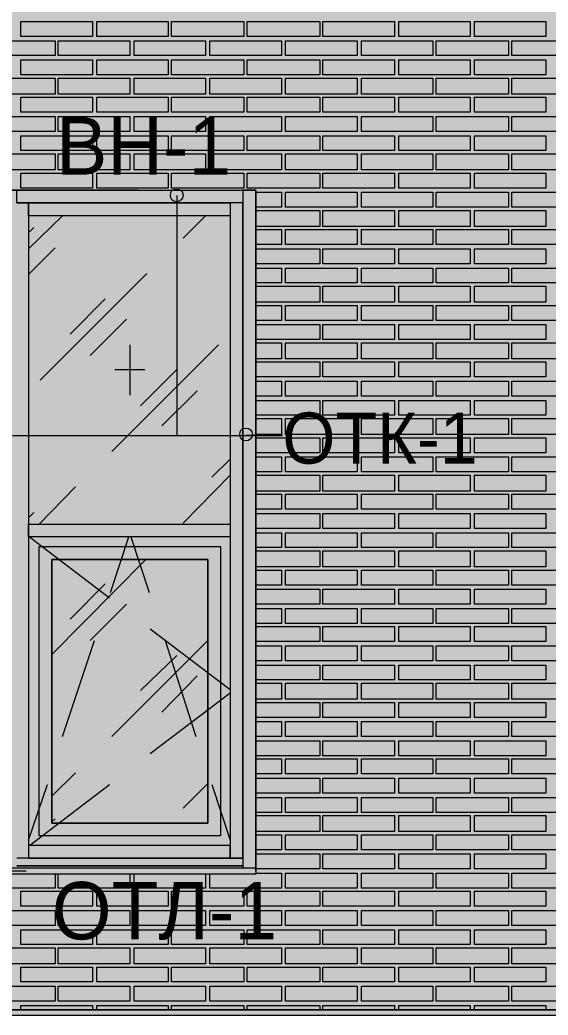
# Model space of a CAD drawing. Header units: millimetres. Extents: x -28928 to 100580, y -22867 to 36490.
# Drawn here: x -12715 to -10621, y 16322 to 20267 of the extents above; entities that cross this region are included whole.
import ezdxf

# ---------------------------------------------------------------- set-up
doc = ezdxf.new("R2010")
doc.units = ezdxf.units.MM
doc.layers.add('PDF _Геометрия', color=7, linetype='Continuous', true_color=0x8f8e8d)
doc.layers.add('PDF _Сплошная заливка', color=7, linetype='Continuous', true_color=0xffffff)
doc.layers.add('PDF _Текст', color=7, linetype='Continuous')

msp = doc.modelspace()

# ---------------------------------------------------------------- hatches: boundary and pattern name
at = {"layer": 'PDF _Сплошная заливка', "true_color": 0xdcd6cf, "transparency": 33554559}
msp.add_hatch(color=254, dxfattribs=at).paths.add_polyline_path([(-18676.6, 16343.4), (-18676.6, 19592.6), (-17276.3, 19592.6), (-17276.3, 16343.4), (19112.6, 16343.4), (19112.6, 30089.1), (-21853.9, 30089.1), (-21853.9, 16343.4), (-21375.9, 16343.4), (-21375.9, 19592.6), (-19277.4, 19592.6), (-19277.4, 16343.4)])

# ---------------------------------------------------------------- linework, layer by layer
at = {"layer": 'PDF _Геометрия', "color": 7, "lineweight": 9}
for points in [[(-21375.9, 16343.4), (-21853.9, 16343.4), (-21375.9, 16343.4), (-21853.9, 16343.4), (-21375.9, 16343.4), (-21375.9, 19592.6), (-19277.4, 19592.6), (-19277.4, 16343.4), (-18676.6, 16343.4), (-18676.6, 19592.6), (-17276.3, 19592.6), (-17276.3, 16343.4), (19112.6, 16343.4), (19112.6, 30089.1), (19112.6, 16343.4), (19133.7, 16343.4), (19133.7, 30089.1), (19133.7, 16343.4), (52641.4, 16343.4)], [(-12245.9, 19592.6), (-12965.1, 19592.6)], [(-12778.9, 19592.6), (-11780.5, 19592.6), (-11780.5, 16893.4), (-11780.5, 16969.5), (-11780.5, 18243), (-11780.5, 19516.4), (-11780.5, 19592.6), (-11831.3, 19592.6), (-11831.3, 19516.4), (-11831.3, 18243), (-11831.3, 19541.8), (-11882, 19541.8), (-11882, 18243), (-11882, 16944.1), (-11882, 16994.9), (-12681.6, 16994.9), (-12681.6, 16944.1), (-11882, 16944.1), (-11831.3, 16944.1), (-11831.3, 18243), (-11831.3, 16969.5), (-11831.3, 16906)], [(-12093.6, 19571.4), (-12093.6, 18619.5), (-11674.7, 18619.5), (-11818.6, 18619.5)], [(-12728.2, 19541.8), (-12681.6, 19541.8), (-12681.6, 18243), (-12681.6, 16944.1), (-12728.2, 16944.1)], [(-12681.6, 19359.9), (-12546.3, 19491)], [(-12068.2, 19402.2), (-11979.3, 19491)], [(-12677.4, 19427.6), (-12660.5, 19444.5)], [(-12681.6, 19258.4), (-12575.9, 19364.1)], [(-12635.1, 18839.5), (-12212, 19262.6)], [(-12516.6, 19021.4), (-12377, 19161)], [(-12436.3, 18936.8), (-12292.4, 19080.7)], [(-12351.6, 18556), (-11928.6, 18979.1)], [(-12279.7, 18979.1), (-12279.7, 18780.3)], [(-12338.9, 18881.8), (-12220.5, 18881.8)], [(-12237.4, 18738), (-12093.6, 18881.8)], [(-12152.8, 18657.6), (-12013.2, 18797.2)], [(-12745.1, 18619.5), (-11674.7, 18619.5)], [(-11953.9, 18454.5), (-11882, 18526.4)], [(-12068.2, 18272.6), (-11882, 18463)], [(-12639.3, 18268.4), (-12495.5, 18416.4)], [(-12681.6, 18293.7), (-12660.5, 18314.9)], [(-12677.4, 18217.6), (-12360.1, 17976.4)], [(-12355.9, 17997.6), (-12283.9, 18217.6)], [(-12275.5, 18217.6), (-12203.6, 17997.6)], [(-12588.6, 17752.2), (-12216.3, 18128.7)], [(-12516.6, 17891.8), (-12377, 18031.4)], [(-12436.3, 17807.2), (-12292.4, 17951)], [(-12199.3, 17853.7), (-11882, 17612.6)], [(-12546.3, 17426.4), (-12419.3, 17807.2)], [(-12351.6, 17426.4), (-11970.9, 17807.2)], [(-12140.1, 17807.2), (-12017.4, 17426.4)], [(-12237.4, 17608.4), (-12093.6, 17748)], [(-12152.8, 17523.7), (-12013.2, 17667.6)], [(-12199.3, 17358.7), (-11882, 17599.9)], [(-12588.6, 17189.5), (-12495.5, 17282.6)], [(-12681.6, 17016), (-12605.5, 17236)], [(-12677.4, 16994.9), (-12360.1, 17236)], [(-12068.2, 17143), (-11970.9, 17240.3)], [(-11953.9, 17236), (-11882, 17016)], [(-12690.1, 16893.4), (-12952.4, 16893.4), (-13096.3, 16893.4), (-13096.3, 17193.7), (-13895.9, 17193.7)], [(-12588.6, 17088), (-12575.9, 17100.7)], [(-11831.3, 16944.1), (-12728.2, 16944.1)], [(-11831.3, 16914.5), (-12728.2, 16914.5), (-11831.3, 16914.5)], [(-11831.3, 16914.5), (-12728.2, 16914.5)], [(-11780.5, 16906), (-11780.5, 16906)], [(-11780.5, 16884.9), (-11780.5, 16880.7)]]:
    msp.add_lwpolyline(points, dxfattribs=at)
at = {"layer": 'PDF _Геометрия', "lineweight": 9}
for points in [[(-12427.8, 20201.8), (-12571.6, 20201.8), (-12711.3, 20201.8), (-12711.3, 20261), (-12571.6, 20261), (-12427.8, 20261)], [(-12127.4, 20201.8), (-12271.3, 20201.8), (-12410.9, 20201.8), (-12410.9, 20261), (-12271.3, 20261), (-12127.4, 20261)], [(-11827, 20201.8), (-11970.9, 20201.8), (-12114.7, 20201.8), (-12114.7, 20261), (-11970.9, 20261), (-11827, 20261)], [(-11526.6, 20201.8), (-11670.5, 20201.8), (-11814.3, 20201.8), (-11814.3, 20261), (-11670.5, 20261), (-11526.6, 20261)], [(-11230.5, 20201.8), (-11370.1, 20201.8), (-11513.9, 20201.8), (-11513.9, 20261), (-11370.1, 20261), (-11230.5, 20261)], [(-10930.1, 20201.8), (-11069.7, 20201.8), (-11213.6, 20201.8), (-11213.6, 20261), (-11069.7, 20261), (-10930.1, 20261)], [(-10629.7, 20201.8), (-10769.3, 20201.8), (-10913.2, 20201.8), (-10913.2, 20261), (-10769.3, 20261), (-10629.7, 20261)], [(-12575.9, 20184.9), (-12575.9, 20125.7), (-12863.6, 20125.7), (-12863.6, 20184.9)], [(-12279.7, 20184.9), (-12279.7, 20125.7), (-12563.2, 20125.7), (-12563.2, 20184.9)], [(-11979.3, 20184.9), (-11979.3, 20125.7), (-12262.8, 20125.7), (-12262.8, 20184.9)], [(-11678.9, 20184.9), (-11678.9, 20125.7), (-11962.4, 20125.7), (-11962.4, 20184.9)], [(-11378.6, 20184.9), (-11378.6, 20125.7), (-11662, 20125.7), (-11662, 20184.9)], [(-11078.2, 20184.9), (-11078.2, 20125.7), (-11361.6, 20125.7), (-11361.6, 20184.9)], [(-10777.8, 20184.9), (-10777.8, 20125.7), (-11065.5, 20125.7), (-11065.5, 20184.9)], [(-10477.4, 20184.9), (-10477.4, 20125.7), (-10765.1, 20125.7), (-10765.1, 20184.9)], [(-12427.8, 20049.5), (-12571.6, 20049.5), (-12711.3, 20049.5), (-12711.3, 20108.7), (-12571.6, 20108.7), (-12427.8, 20108.7)], [(-12127.4, 20049.5), (-12271.3, 20049.5), (-12410.9, 20049.5), (-12410.9, 20108.7), (-12271.3, 20108.7), (-12127.4, 20108.7)], [(-11827, 20049.5), (-11970.9, 20049.5), (-12114.7, 20049.5), (-12114.7, 20108.7), (-11970.9, 20108.7), (-11827, 20108.7)], [(-11526.6, 20049.5), (-11670.5, 20049.5), (-11814.3, 20049.5), (-11814.3, 20108.7), (-11670.5, 20108.7), (-11526.6, 20108.7)], [(-11230.5, 20049.5), (-11370.1, 20049.5), (-11513.9, 20049.5), (-11513.9, 20108.7), (-11370.1, 20108.7), (-11230.5, 20108.7)], [(-10930.1, 20049.5), (-11069.7, 20049.5), (-11213.6, 20049.5), (-11213.6, 20108.7), (-11069.7, 20108.7), (-10930.1, 20108.7)], [(-10629.7, 20049.5), (-10769.3, 20049.5), (-10913.2, 20049.5), (-10913.2, 20108.7), (-10769.3, 20108.7), (-10629.7, 20108.7)], [(-12575.9, 20036.8), (-12575.9, 19973.4), (-12863.6, 19973.4), (-12863.6, 20036.8)], [(-12279.7, 20036.8), (-12279.7, 19973.4), (-12563.2, 19973.4), (-12563.2, 20036.8)], [(-11979.3, 20036.8), (-11979.3, 19973.4), (-12262.8, 19973.4), (-12262.8, 20036.8)], [(-11678.9, 20036.8), (-11678.9, 19973.4), (-11962.4, 19973.4), (-11962.4, 20036.8)], [(-11378.6, 20036.8), (-11378.6, 19973.4), (-11662, 19973.4), (-11662, 20036.8)], [(-11078.2, 20036.8), (-11078.2, 19973.4), (-11361.6, 19973.4), (-11361.6, 20036.8)], [(-10777.8, 20036.8), (-10777.8, 19973.4), (-11065.5, 19973.4), (-11065.5, 20036.8)], [(-10477.4, 20036.8), (-10477.4, 19973.4), (-10765.1, 19973.4), (-10765.1, 20036.8)], [(-12427.8, 19901.4), (-12571.6, 19901.4), (-12711.3, 19901.4), (-12711.3, 19960.7), (-12571.6, 19960.7), (-12427.8, 19960.7)], [(-12127.4, 19901.4), (-12271.3, 19901.4), (-12410.9, 19901.4), (-12410.9, 19960.7), (-12271.3, 19960.7), (-12127.4, 19960.7)], [(-11827, 19901.4), (-11970.9, 19901.4), (-12114.7, 19901.4), (-12114.7, 19960.7), (-11970.9, 19960.7), (-11827, 19960.7)], [(-11526.6, 19901.4), (-11670.5, 19901.4), (-11814.3, 19901.4), (-11814.3, 19960.7), (-11670.5, 19960.7), (-11526.6, 19960.7)], [(-11230.5, 19901.4), (-11370.1, 19901.4), (-11513.9, 19901.4), (-11513.9, 19960.7), (-11370.1, 19960.7), (-11230.5, 19960.7)], [(-10930.1, 19901.4), (-11069.7, 19901.4), (-11213.6, 19901.4), (-11213.6, 19960.7), (-11069.7, 19960.7), (-10930.1, 19960.7)], [(-10629.7, 19901.4), (-10769.3, 19901.4), (-10913.2, 19901.4), (-10913.2, 19960.7), (-10769.3, 19960.7), (-10629.7, 19960.7)], [(-12575.9, 19884.5), (-12575.9, 19825.3), (-12863.6, 19825.3), (-12863.6, 19884.5)], [(-12279.7, 19884.5), (-12279.7, 19825.3), (-12563.2, 19825.3), (-12563.2, 19884.5)], [(-11979.3, 19884.5), (-11979.3, 19825.3), (-12262.8, 19825.3), (-12262.8, 19884.5)], [(-11678.9, 19884.5), (-11678.9, 19825.3), (-11962.4, 19825.3), (-11962.4, 19884.5)], [(-11378.6, 19884.5), (-11378.6, 19825.3), (-11662, 19825.3), (-11662, 19884.5)], [(-11078.2, 19884.5), (-11078.2, 19825.3), (-11361.6, 19825.3), (-11361.6, 19884.5)], [(-10777.8, 19884.5), (-10777.8, 19825.3), (-11065.5, 19825.3), (-11065.5, 19884.5)], [(-10477.4, 19884.5), (-10477.4, 19825.3), (-10765.1, 19825.3), (-10765.1, 19884.5)], [(-12427.8, 19749.1), (-12571.6, 19749.1), (-12711.3, 19749.1), (-12711.3, 19808.4), (-12571.6, 19808.4), (-12427.8, 19808.4)], [(-12127.4, 19749.1), (-12271.3, 19749.1), (-12410.9, 19749.1), (-12410.9, 19808.4), (-12271.3, 19808.4), (-12127.4, 19808.4)], [(-11827, 19749.1), (-11970.9, 19749.1), (-12114.7, 19749.1), (-12114.7, 19808.4), (-11970.9, 19808.4), (-11827, 19808.4)], [(-11526.6, 19749.1), (-11670.5, 19749.1), (-11814.3, 19749.1), (-11814.3, 19808.4), (-11670.5, 19808.4), (-11526.6, 19808.4)], [(-11230.5, 19749.1), (-11370.1, 19749.1), (-11513.9, 19749.1), (-11513.9, 19808.4), (-11370.1, 19808.4), (-11230.5, 19808.4)], [(-10930.1, 19749.1), (-11069.7, 19749.1), (-11213.6, 19749.1), (-11213.6, 19808.4), (-11069.7, 19808.4), (-10930.1, 19808.4)], [(-10629.7, 19749.1), (-10769.3, 19749.1), (-10913.2, 19749.1), (-10913.2, 19808.4), (-10769.3, 19808.4), (-10629.7, 19808.4)], [(-12575.9, 19736.4), (-12575.9, 19673), (-12863.6, 19673), (-12863.6, 19736.4)], [(-12279.7, 19736.4), (-12279.7, 19673), (-12563.2, 19673), (-12563.2, 19736.4)], [(-11979.3, 19736.4), (-11979.3, 19673), (-12262.8, 19673), (-12262.8, 19736.4)], [(-11678.9, 19736.4), (-11678.9, 19673), (-11962.4, 19673), (-11962.4, 19736.4)], [(-11378.6, 19736.4), (-11378.6, 19673), (-11662, 19673), (-11662, 19736.4)], [(-11078.2, 19736.4), (-11078.2, 19673), (-11361.6, 19673), (-11361.6, 19736.4)], [(-10777.8, 19736.4), (-10777.8, 19673), (-11065.5, 19673), (-11065.5, 19736.4)], [(-10477.4, 19736.4), (-10477.4, 19673), (-10765.1, 19673), (-10765.1, 19736.4)], [(-12427.8, 19601), (-12571.6, 19601), (-12711.3, 19601), (-12711.3, 19660.3), (-12571.6, 19660.3), (-12427.8, 19660.3)], [(-12127.4, 19601), (-12271.3, 19601), (-12410.9, 19601), (-12410.9, 19660.3), (-12271.3, 19660.3), (-12127.4, 19660.3)], [(-11827, 19601), (-11970.9, 19601), (-12114.7, 19601), (-12114.7, 19660.3), (-11970.9, 19660.3), (-11827, 19660.3)], [(-11526.6, 19601), (-11670.5, 19601), (-11814.3, 19601), (-11814.3, 19660.3), (-11670.5, 19660.3), (-11526.6, 19660.3)], [(-11230.5, 19601), (-11370.1, 19601), (-11513.9, 19601), (-11513.9, 19660.3), (-11370.1, 19660.3), (-11230.5, 19660.3)], [(-10930.1, 19601), (-11069.7, 19601), (-11213.6, 19601), (-11213.6, 19660.3), (-11069.7, 19660.3), (-10930.1, 19660.3)], [(-10629.7, 19601), (-10769.3, 19601), (-10913.2, 19601), (-10913.2, 19660.3), (-10769.3, 19660.3), (-10629.7, 19660.3)], [(-11378.6, 19584.1), (-11378.6, 19524.9), (-11662, 19524.9), (-11662, 19584.1)], [(-11078.2, 19584.1), (-11078.2, 19524.9), (-11361.6, 19524.9), (-11361.6, 19584.1)], [(-10777.8, 19584.1), (-10777.8, 19524.9), (-11065.5, 19524.9), (-11065.5, 19584.1)], [(-10477.4, 19584.1), (-10477.4, 19524.9), (-10765.1, 19524.9), (-10765.1, 19584.1)], [(-11230.5, 19448.7), (-11370.1, 19448.7), (-11513.9, 19448.7), (-11513.9, 19512.2), (-11370.1, 19512.2), (-11230.5, 19512.2)], [(-10930.1, 19448.7), (-11069.7, 19448.7), (-11213.6, 19448.7), (-11213.6, 19512.2), (-11069.7, 19512.2), (-10930.1, 19512.2)], [(-10629.7, 19448.7), (-10769.3, 19448.7), (-10913.2, 19448.7), (-10913.2, 19512.2), (-10769.3, 19512.2), (-10629.7, 19512.2)], [(-11378.6, 19436), (-11378.6, 19376.8), (-11662, 19376.8), (-11662, 19436)], [(-11078.2, 19436), (-11078.2, 19376.8), (-11361.6, 19376.8), (-11361.6, 19436)], [(-10777.8, 19436), (-10777.8, 19376.8), (-11065.5, 19376.8), (-11065.5, 19436)], [(-10477.4, 19436), (-10477.4, 19376.8), (-10765.1, 19376.8), (-10765.1, 19436)], [(-11230.5, 19300.7), (-11370.1, 19300.7), (-11513.9, 19300.7), (-11513.9, 19359.9), (-11370.1, 19359.9), (-11230.5, 19359.9)], [(-10930.1, 19300.7), (-11069.7, 19300.7), (-11213.6, 19300.7), (-11213.6, 19359.9), (-11069.7, 19359.9), (-10930.1, 19359.9)], [(-10629.7, 19300.7), (-10769.3, 19300.7), (-10913.2, 19300.7), (-10913.2, 19359.9), (-10769.3, 19359.9), (-10629.7, 19359.9)], [(-11378.6, 19283.7), (-11378.6, 19224.5), (-11662, 19224.5), (-11662, 19283.7)], [(-11078.2, 19283.7), (-11078.2, 19224.5), (-11361.6, 19224.5), (-11361.6, 19283.7)], [(-10777.8, 19283.7), (-10777.8, 19224.5), (-11065.5, 19224.5), (-11065.5, 19283.7)], [(-10477.4, 19283.7), (-10477.4, 19224.5), (-10765.1, 19224.5), (-10765.1, 19283.7)], [(-11230.5, 19148.4), (-11370.1, 19148.4), (-11513.9, 19148.4), (-11513.9, 19211.8), (-11370.1, 19211.8), (-11230.5, 19211.8)], [(-10930.1, 19148.4), (-11069.7, 19148.4), (-11213.6, 19148.4), (-11213.6, 19211.8), (-11069.7, 19211.8), (-10930.1, 19211.8)], [(-10629.7, 19148.4), (-10769.3, 19148.4), (-10913.2, 19148.4), (-10913.2, 19211.8), (-10769.3, 19211.8), (-10629.7, 19211.8)], [(-11378.6, 19135.7), (-11378.6, 19076.4), (-11662, 19076.4), (-11662, 19135.7)], [(-11078.2, 19135.7), (-11078.2, 19076.4), (-11361.6, 19076.4), (-11361.6, 19135.7)], [(-10777.8, 19135.7), (-10777.8, 19076.4), (-11065.5, 19076.4), (-11065.5, 19135.7)], [(-10477.4, 19135.7), (-10477.4, 19076.4), (-10765.1, 19076.4), (-10765.1, 19135.7)], [(-11230.5, 19000.3), (-11370.1, 19000.3), (-11513.9, 19000.3), (-11513.9, 19059.5), (-11370.1, 19059.5), (-11230.5, 19059.5)], [(-10930.1, 19000.3), (-11069.7, 19000.3), (-11213.6, 19000.3), (-11213.6, 19059.5), (-11069.7, 19059.5), (-10930.1, 19059.5)], [(-10629.7, 19000.3), (-10769.3, 19000.3), (-10913.2, 19000.3), (-10913.2, 19059.5), (-10769.3, 19059.5), (-10629.7, 19059.5)], [(-11378.6, 18987.6), (-11378.6, 18924.1), (-11662, 18924.1), (-11662, 18987.6)], [(-11078.2, 18987.6), (-11078.2, 18924.1), (-11361.6, 18924.1), (-11361.6, 18987.6)], [(-10777.8, 18987.6), (-10777.8, 18924.1), (-11065.5, 18924.1), (-11065.5, 18987.6)], [(-10477.4, 18987.6), (-10477.4, 18924.1), (-10765.1, 18924.1), (-10765.1, 18987.6)], [(-11230.5, 18852.2), (-11370.1, 18852.2), (-11513.9, 18852.2), (-11513.9, 18911.4), (-11370.1, 18911.4), (-11230.5, 18911.4)], [(-10930.1, 18852.2), (-11069.7, 18852.2), (-11213.6, 18852.2), (-11213.6, 18911.4), (-11069.7, 18911.4), (-10930.1, 18911.4)], [(-10629.7, 18852.2), (-10769.3, 18852.2), (-10913.2, 18852.2), (-10913.2, 18911.4), (-10769.3, 18911.4), (-10629.7, 18911.4)], [(-11378.6, 18835.3), (-11378.6, 18776), (-11662, 18776), (-11662, 18835.3)], [(-11078.2, 18835.3), (-11078.2, 18776), (-11361.6, 18776), (-11361.6, 18835.3)], [(-10777.8, 18835.3), (-10777.8, 18776), (-11065.5, 18776), (-11065.5, 18835.3)], [(-10477.4, 18835.3), (-10477.4, 18776), (-10765.1, 18776), (-10765.1, 18835.3)], [(-11230.5, 18699.9), (-11370.1, 18699.9), (-11513.9, 18699.9), (-11513.9, 18759.1), (-11370.1, 18759.1), (-11230.5, 18759.1)], [(-10930.1, 18699.9), (-11069.7, 18699.9), (-11213.6, 18699.9), (-11213.6, 18759.1), (-11069.7, 18759.1), (-10930.1, 18759.1)], [(-10629.7, 18699.9), (-10769.3, 18699.9), (-10913.2, 18699.9), (-10913.2, 18759.1), (-10769.3, 18759.1), (-10629.7, 18759.1)], [(-11378.6, 18687.2), (-11378.6, 18623.7), (-11662, 18623.7), (-11662, 18687.2)], [(-11078.2, 18687.2), (-11078.2, 18623.7), (-11361.6, 18623.7), (-11361.6, 18687.2)], [(-10777.8, 18687.2), (-10777.8, 18623.7), (-11065.5, 18623.7), (-11065.5, 18687.2)], [(-10477.4, 18687.2), (-10477.4, 18623.7), (-10765.1, 18623.7), (-10765.1, 18687.2)], [(-11230.5, 18551.8), (-11370.1, 18551.8), (-11513.9, 18551.8), (-11513.9, 18611), (-11370.1, 18611), (-11230.5, 18611)], [(-10930.1, 18551.8), (-11069.7, 18551.8), (-11213.6, 18551.8), (-11213.6, 18611), (-11069.7, 18611), (-10930.1, 18611)], [(-10629.7, 18551.8), (-10769.3, 18551.8), (-10913.2, 18551.8), (-10913.2, 18611), (-10769.3, 18611), (-10629.7, 18611)], [(-11378.6, 18534.9), (-11378.6, 18475.7), (-11662, 18475.7), (-11662, 18534.9)], [(-11078.2, 18534.9), (-11078.2, 18475.7), (-11361.6, 18475.7), (-11361.6, 18534.9)], [(-10777.8, 18534.9), (-10777.8, 18475.7), (-11065.5, 18475.7), (-11065.5, 18534.9)], [(-10477.4, 18534.9), (-10477.4, 18475.7), (-10765.1, 18475.7), (-10765.1, 18534.9)], [(-11230.5, 18399.5), (-11370.1, 18399.5), (-11513.9, 18399.5), (-11513.9, 18463), (-11370.1, 18463), (-11230.5, 18463)], [(-10930.1, 18399.5), (-11069.7, 18399.5), (-11213.6, 18399.5), (-11213.6, 18463), (-11069.7, 18463), (-10930.1, 18463)], [(-10629.7, 18399.5), (-10769.3, 18399.5), (-10913.2, 18399.5), (-10913.2, 18463), (-10769.3, 18463), (-10629.7, 18463)], [(-11378.6, 18386.8), (-11378.6, 18327.6), (-11662, 18327.6), (-11662, 18386.8)], [(-11078.2, 18386.8), (-11078.2, 18327.6), (-11361.6, 18327.6), (-11361.6, 18386.8)], [(-10777.8, 18386.8), (-10777.8, 18327.6), (-11065.5, 18327.6), (-11065.5, 18386.8)], [(-10477.4, 18386.8), (-10477.4, 18327.6), (-10765.1, 18327.6), (-10765.1, 18386.8)], [(-11230.5, 18251.4), (-11370.1, 18251.4), (-11513.9, 18251.4), (-11513.9, 18310.7), (-11370.1, 18310.7), (-11230.5, 18310.7)], [(-10930.1, 18251.4), (-11069.7, 18251.4), (-11213.6, 18251.4), (-11213.6, 18310.7), (-11069.7, 18310.7), (-10930.1, 18310.7)], [(-10629.7, 18251.4), (-10769.3, 18251.4), (-10913.2, 18251.4), (-10913.2, 18310.7), (-10769.3, 18310.7), (-10629.7, 18310.7)], [(-11378.6, 18234.5), (-11378.6, 18175.3), (-11662, 18175.3), (-11662, 18234.5)], [(-11078.2, 18234.5), (-11078.2, 18175.3), (-11361.6, 18175.3), (-11361.6, 18234.5)], [(-10777.8, 18234.5), (-10777.8, 18175.3), (-11065.5, 18175.3), (-11065.5, 18234.5)], [(-10477.4, 18234.5), (-10477.4, 18175.3), (-10765.1, 18175.3), (-10765.1, 18234.5)], [(-11230.5, 18099.1), (-11370.1, 18099.1), (-11513.9, 18099.1), (-11513.9, 18162.6), (-11370.1, 18162.6), (-11230.5, 18162.6)], [(-10930.1, 18099.1), (-11069.7, 18099.1), (-11213.6, 18099.1), (-11213.6, 18162.6), (-11069.7, 18162.6), (-10930.1, 18162.6)], [(-10629.7, 18099.1), (-10769.3, 18099.1), (-10913.2, 18099.1), (-10913.2, 18162.6), (-10769.3, 18162.6), (-10629.7, 18162.6)], [(-11378.6, 18086.4), (-11378.6, 18027.2), (-11662, 18027.2), (-11662, 18086.4)], [(-11078.2, 18086.4), (-11078.2, 18027.2), (-11361.6, 18027.2), (-11361.6, 18086.4)], [(-10777.8, 18086.4), (-10777.8, 18027.2), (-11065.5, 18027.2), (-11065.5, 18086.4)], [(-10477.4, 18086.4), (-10477.4, 18027.2), (-10765.1, 18027.2), (-10765.1, 18086.4)], [(-11230.5, 17951), (-11370.1, 17951), (-11513.9, 17951), (-11513.9, 18010.3), (-11370.1, 18010.3), (-11230.5, 18010.3)], [(-10930.1, 17951), (-11069.7, 17951), (-11213.6, 17951), (-11213.6, 18010.3), (-11069.7, 18010.3), (-10930.1, 18010.3)], [(-10629.7, 17951), (-10769.3, 17951), (-10913.2, 17951), (-10913.2, 18010.3), (-10769.3, 18010.3), (-10629.7, 18010.3)], [(-11378.6, 17934.1), (-11378.6, 17874.9), (-11662, 17874.9), (-11662, 17934.1)], [(-11078.2, 17934.1), (-11078.2, 17874.9), (-11361.6, 17874.9), (-11361.6, 17934.1)], [(-10777.8, 17934.1), (-10777.8, 17874.9), (-11065.5, 17874.9), (-11065.5, 17934.1)], [(-10477.4, 17934.1), (-10477.4, 17874.9), (-10765.1, 17874.9), (-10765.1, 17934.1)], [(-11230.5, 17803), (-11370.1, 17803), (-11513.9, 17803), (-11513.9, 17862.2), (-11370.1, 17862.2), (-11230.5, 17862.2)], [(-10930.1, 17803), (-11069.7, 17803), (-11213.6, 17803), (-11213.6, 17862.2), (-11069.7, 17862.2), (-10930.1, 17862.2)], [(-10629.7, 17803), (-10769.3, 17803), (-10913.2, 17803), (-10913.2, 17862.2), (-10769.3, 17862.2), (-10629.7, 17862.2)], [(-11378.6, 17786), (-11378.6, 17726.8), (-11662, 17726.8), (-11662, 17786)], [(-11078.2, 17786), (-11078.2, 17726.8), (-11361.6, 17726.8), (-11361.6, 17786)], [(-10777.8, 17786), (-10777.8, 17726.8), (-11065.5, 17726.8), (-11065.5, 17786)], [(-10477.4, 17786), (-10477.4, 17726.8), (-10765.1, 17726.8), (-10765.1, 17786)], [(-11230.5, 17650.7), (-11370.1, 17650.7), (-11513.9, 17650.7), (-11513.9, 17709.9), (-11370.1, 17709.9), (-11230.5, 17709.9)], [(-10930.1, 17650.7), (-11069.7, 17650.7), (-11213.6, 17650.7), (-11213.6, 17709.9), (-11069.7, 17709.9), (-10930.1, 17709.9)], [(-10629.7, 17650.7), (-10769.3, 17650.7), (-10913.2, 17650.7), (-10913.2, 17709.9), (-10769.3, 17709.9), (-10629.7, 17709.9)], [(-11378.6, 17638), (-11378.6, 17574.5), (-11662, 17574.5), (-11662, 17638)], [(-11078.2, 17638), (-11078.2, 17574.5), (-11361.6, 17574.5), (-11361.6, 17638)], [(-10777.8, 17638), (-10777.8, 17574.5), (-11065.5, 17574.5), (-11065.5, 17638)], [(-10477.4, 17638), (-10477.4, 17574.5), (-10765.1, 17574.5), (-10765.1, 17638)], [(-11230.5, 17502.6), (-11370.1, 17502.6), (-11513.9, 17502.6), (-11513.9, 17561.8), (-11370.1, 17561.8), (-11230.5, 17561.8)], [(-10930.1, 17502.6), (-11069.7, 17502.6), (-11213.6, 17502.6), (-11213.6, 17561.8), (-11069.7, 17561.8), (-10930.1, 17561.8)], [(-10629.7, 17502.6), (-10769.3, 17502.6), (-10913.2, 17502.6), (-10913.2, 17561.8), (-10769.3, 17561.8), (-10629.7, 17561.8)], [(-11378.6, 17485.7), (-11378.6, 17426.4), (-11662, 17426.4), (-11662, 17485.7)], [(-11078.2, 17485.7), (-11078.2, 17426.4), (-11361.6, 17426.4), (-11361.6, 17485.7)], [(-10777.8, 17485.7), (-10777.8, 17426.4), (-11065.5, 17426.4), (-11065.5, 17485.7)], [(-10477.4, 17485.7), (-10477.4, 17426.4), (-10765.1, 17426.4), (-10765.1, 17485.7)], [(-11230.5, 17350.3), (-11370.1, 17350.3), (-11513.9, 17350.3), (-11513.9, 17409.5), (-11370.1, 17409.5), (-11230.5, 17409.5)], [(-10930.1, 17350.3), (-11069.7, 17350.3), (-11213.6, 17350.3), (-11213.6, 17409.5), (-11069.7, 17409.5), (-10930.1, 17409.5)], [(-10629.7, 17350.3), (-10769.3, 17350.3), (-10913.2, 17350.3), (-10913.2, 17409.5), (-10769.3, 17409.5), (-10629.7, 17409.5)], [(-11378.6, 17337.6), (-11378.6, 17278.4), (-11662, 17278.4), (-11662, 17337.6)], [(-11078.2, 17337.6), (-11078.2, 17278.4), (-11361.6, 17278.4), (-11361.6, 17337.6)], [(-10777.8, 17337.6), (-10777.8, 17278.4), (-11065.5, 17278.4), (-11065.5, 17337.6)], [(-10477.4, 17337.6), (-10477.4, 17278.4), (-10765.1, 17278.4), (-10765.1, 17337.6)], [(-11230.5, 17202.2), (-11370.1, 17202.2), (-11513.9, 17202.2), (-11513.9, 17261.4), (-11370.1, 17261.4), (-11230.5, 17261.4)], [(-10930.1, 17202.2), (-11069.7, 17202.2), (-11213.6, 17202.2), (-11213.6, 17261.4), (-11069.7, 17261.4), (-10930.1, 17261.4)], [(-10629.7, 17202.2), (-10769.3, 17202.2), (-10913.2, 17202.2), (-10913.2, 17261.4), (-10769.3, 17261.4), (-10629.7, 17261.4)], [(-11378.6, 17185.3), (-11378.6, 17126), (-11662, 17126), (-11662, 17185.3)], [(-11078.2, 17185.3), (-11078.2, 17126), (-11361.6, 17126), (-11361.6, 17185.3)], [(-10777.8, 17185.3), (-10777.8, 17126), (-11065.5, 17126), (-11065.5, 17185.3)], [(-10477.4, 17185.3), (-10477.4, 17126), (-10765.1, 17126), (-10765.1, 17185.3)], [(-11230.5, 17049.9), (-11370.1, 17049.9), (-11513.9, 17049.9), (-11513.9, 17113.4), (-11370.1, 17113.4), (-11230.5, 17113.4)], [(-10930.1, 17049.9), (-11069.7, 17049.9), (-11213.6, 17049.9), (-11213.6, 17113.4), (-11069.7, 17113.4), (-10930.1, 17113.4)], [(-10629.7, 17049.9), (-10769.3, 17049.9), (-10913.2, 17049.9), (-10913.2, 17113.4), (-10769.3, 17113.4), (-10629.7, 17113.4)], [(-11378.6, 17037.2), (-11378.6, 16978), (-11662, 16978), (-11662, 17037.2)], [(-11078.2, 17037.2), (-11078.2, 16978), (-11361.6, 16978), (-11361.6, 17037.2)], [(-10777.8, 17037.2), (-10777.8, 16978), (-11065.5, 16978), (-11065.5, 17037.2)], [(-10477.4, 17037.2), (-10477.4, 16978), (-10765.1, 16978), (-10765.1, 17037.2)], [(-11230.5, 16901.8), (-11370.1, 16901.8), (-11513.9, 16901.8), (-11513.9, 16961), (-11370.1, 16961), (-11230.5, 16961)], [(-10930.1, 16901.8), (-11069.7, 16901.8), (-11213.6, 16901.8), (-11213.6, 16961), (-11069.7, 16961), (-10930.1, 16961)], [(-10629.7, 16901.8), (-10769.3, 16901.8), (-10913.2, 16901.8), (-10913.2, 16961), (-10769.3, 16961), (-10629.7, 16961)], [(-11378.6, 16884.9), (-11378.6, 16825.7), (-11662, 16825.7), (-11662, 16884.9)], [(-11078.2, 16884.9), (-11078.2, 16825.7), (-11361.6, 16825.7), (-11361.6, 16884.9)], [(-10777.8, 16884.9), (-10777.8, 16825.7), (-11065.5, 16825.7), (-11065.5, 16884.9)], [(-10477.4, 16884.9), (-10477.4, 16825.7), (-10765.1, 16825.7), (-10765.1, 16884.9)], [(-12427.8, 16753.7), (-12571.6, 16753.7), (-12711.3, 16753.7), (-12711.3, 16813), (-12571.6, 16813), (-12427.8, 16813)], [(-12127.4, 16753.7), (-12271.3, 16753.7), (-12410.9, 16753.7), (-12410.9, 16813), (-12271.3, 16813), (-12127.4, 16813)], [(-11827, 16753.7), (-11970.9, 16753.7), (-12114.7, 16753.7), (-12114.7, 16813), (-11970.9, 16813), (-11827, 16813)], [(-11526.6, 16753.7), (-11670.5, 16753.7), (-11814.3, 16753.7), (-11814.3, 16813), (-11670.5, 16813), (-11526.6, 16813)], [(-11230.5, 16753.7), (-11370.1, 16753.7), (-11513.9, 16753.7), (-11513.9, 16813), (-11370.1, 16813), (-11230.5, 16813)], [(-10930.1, 16753.7), (-11069.7, 16753.7), (-11213.6, 16753.7), (-11213.6, 16813), (-11069.7, 16813), (-10930.1, 16813)], [(-10629.7, 16753.7), (-10769.3, 16753.7), (-10913.2, 16753.7), (-10913.2, 16813), (-10769.3, 16813), (-10629.7, 16813)], [(-12575.9, 16736.8), (-12575.9, 16677.6), (-12863.6, 16677.6), (-12863.6, 16736.8)], [(-12279.7, 16736.8), (-12279.7, 16677.6), (-12563.2, 16677.6), (-12563.2, 16736.8)], [(-11979.3, 16736.8), (-11979.3, 16677.6), (-12262.8, 16677.6), (-12262.8, 16736.8)], [(-11678.9, 16736.8), (-11678.9, 16677.6), (-11962.4, 16677.6), (-11962.4, 16736.8)], [(-11378.6, 16736.8), (-11378.6, 16677.6), (-11662, 16677.6), (-11662, 16736.8)], [(-11078.2, 16736.8), (-11078.2, 16677.6), (-11361.6, 16677.6), (-11361.6, 16736.8)], [(-10777.8, 16736.8), (-10777.8, 16677.6), (-11065.5, 16677.6), (-11065.5, 16736.8)], [(-10477.4, 16736.8), (-10477.4, 16677.6), (-10765.1, 16677.6), (-10765.1, 16736.8)], [(-12427.8, 16601.4), (-12571.6, 16601.4), (-12711.3, 16601.4), (-12711.3, 16660.7), (-12571.6, 16660.7), (-12427.8, 16660.7)], [(-12127.4, 16601.4), (-12271.3, 16601.4), (-12410.9, 16601.4), (-12410.9, 16660.7), (-12271.3, 16660.7), (-12127.4, 16660.7)], [(-11827, 16601.4), (-11970.9, 16601.4), (-12114.7, 16601.4), (-12114.7, 16660.7), (-11970.9, 16660.7), (-11827, 16660.7)], [(-11526.6, 16601.4), (-11670.5, 16601.4), (-11814.3, 16601.4), (-11814.3, 16660.7), (-11670.5, 16660.7), (-11526.6, 16660.7)], [(-11230.5, 16601.4), (-11370.1, 16601.4), (-11513.9, 16601.4), (-11513.9, 16660.7), (-11370.1, 16660.7), (-11230.5, 16660.7)], [(-10930.1, 16601.4), (-11069.7, 16601.4), (-11213.6, 16601.4), (-11213.6, 16660.7), (-11069.7, 16660.7), (-10930.1, 16660.7)], [(-10629.7, 16601.4), (-10769.3, 16601.4), (-10913.2, 16601.4), (-10913.2, 16660.7), (-10769.3, 16660.7), (-10629.7, 16660.7)], [(-12575.9, 16588.7), (-12575.9, 16525.3), (-12863.6, 16525.3), (-12863.6, 16588.7)], [(-12279.7, 16588.7), (-12279.7, 16525.3), (-12563.2, 16525.3), (-12563.2, 16588.7)], [(-11979.3, 16588.7), (-11979.3, 16525.3), (-12262.8, 16525.3), (-12262.8, 16588.7)], [(-11678.9, 16588.7), (-11678.9, 16525.3), (-11962.4, 16525.3), (-11962.4, 16588.7)], [(-11378.6, 16588.7), (-11378.6, 16525.3), (-11662, 16525.3), (-11662, 16588.7)], [(-11078.2, 16588.7), (-11078.2, 16525.3), (-11361.6, 16525.3), (-11361.6, 16588.7)], [(-10777.8, 16588.7), (-10777.8, 16525.3), (-11065.5, 16525.3), (-11065.5, 16588.7)], [(-10477.4, 16588.7), (-10477.4, 16525.3), (-10765.1, 16525.3), (-10765.1, 16588.7)], [(-12427.8, 16453.4), (-12571.6, 16453.4), (-12711.3, 16453.4), (-12711.3, 16512.6), (-12571.6, 16512.6), (-12427.8, 16512.6)], [(-12127.4, 16453.4), (-12271.3, 16453.4), (-12410.9, 16453.4), (-12410.9, 16512.6), (-12271.3, 16512.6), (-12127.4, 16512.6)], [(-11827, 16453.4), (-11970.9, 16453.4), (-12114.7, 16453.4), (-12114.7, 16512.6), (-11970.9, 16512.6), (-11827, 16512.6)], [(-11526.6, 16453.4), (-11670.5, 16453.4), (-11814.3, 16453.4), (-11814.3, 16512.6), (-11670.5, 16512.6), (-11526.6, 16512.6)], [(-11230.5, 16453.4), (-11370.1, 16453.4), (-11513.9, 16453.4), (-11513.9, 16512.6), (-11370.1, 16512.6), (-11230.5, 16512.6)], [(-10930.1, 16453.4), (-11069.7, 16453.4), (-11213.6, 16453.4), (-11213.6, 16512.6), (-11069.7, 16512.6), (-10930.1, 16512.6)], [(-10629.7, 16453.4), (-10769.3, 16453.4), (-10913.2, 16453.4), (-10913.2, 16512.6), (-10769.3, 16512.6), (-10629.7, 16512.6)], [(-12575.9, 16436.4), (-12575.9, 16377.2), (-12863.6, 16377.2), (-12863.6, 16436.4)], [(-12279.7, 16436.4), (-12279.7, 16377.2), (-12563.2, 16377.2), (-12563.2, 16436.4)], [(-11979.3, 16436.4), (-11979.3, 16377.2), (-12262.8, 16377.2), (-12262.8, 16436.4)], [(-11678.9, 16436.4), (-11678.9, 16377.2), (-11962.4, 16377.2), (-11962.4, 16436.4)], [(-11378.6, 16436.4), (-11378.6, 16377.2), (-11662, 16377.2), (-11662, 16436.4)], [(-11078.2, 16436.4), (-11078.2, 16377.2), (-11361.6, 16377.2), (-11361.6, 16436.4)], [(-10777.8, 16436.4), (-10777.8, 16377.2), (-11065.5, 16377.2), (-11065.5, 16436.4)], [(-10477.4, 16436.4), (-10477.4, 16377.2), (-10765.1, 16377.2), (-10765.1, 16436.4)]]:
    msp.add_lwpolyline(points, close=True, dxfattribs=at)
at = {"layer": 'PDF _Геометрия', "color": 7, "lineweight": 9}
for points in [[(-11856.6, 19541.8), (-12707, 19541.8), (-12728.2, 19541.8), (-12728.2, 19592.6), (-12707, 19592.6), (-11856.6, 19592.6), (-11831.3, 19592.6), (-11831.3, 19541.8)], [(-11882, 19491), (-12681.6, 19491), (-12681.6, 19541.8), (-11882, 19541.8)], [(-11882, 18217.6), (-12681.6, 18217.6), (-12681.6, 18268.4), (-11882, 18268.4)], [(-12639.3, 18179.5), (-11920.1, 18179.5), (-11920.1, 17033), (-12639.3, 17033)], [(-11920.1, 18179.5), (-11920.1, 17033), (-12639.3, 17033), (-12639.3, 18179.5)], [(-11970.9, 18128.7), (-12588.6, 18128.7), (-12588.6, 17083.7), (-11970.9, 17083.7)], [(-12588.6, 17083.7), (-12588.6, 18128.7), (-11970.9, 18128.7), (-11970.9, 17083.7)], [(-11780.5, 16880.7), (-12778.9, 16880.7), (-12778.9, 16906), (-11780.5, 16906)], [(62173.4, 16322.2), (62173.4, 16343.4), (-17276.3, 16343.4), (19112.6, 16343.4), (-17276.3, 16343.4), (-17276.3, 16322.2)]]:
    msp.add_lwpolyline(points, close=True, dxfattribs=at)
at = {"layer": 'PDF _Геометрия', "lineweight": 9}
for points in [[(-11780.5, 19584.1), (-11678.9, 19584.1), (-11678.9, 19524.9), (-11780.5, 19524.9)], [(-11780.5, 19512.2), (-11670.5, 19512.2), (-11526.6, 19512.2), (-11526.6, 19448.7), (-11670.5, 19448.7), (-11780.5, 19448.7)], [(-11780.5, 19436), (-11678.9, 19436), (-11678.9, 19376.8), (-11780.5, 19376.8)], [(-11780.5, 19359.9), (-11670.5, 19359.9), (-11526.6, 19359.9), (-11526.6, 19300.7), (-11670.5, 19300.7), (-11780.5, 19300.7)], [(-11780.5, 19283.7), (-11678.9, 19283.7), (-11678.9, 19224.5), (-11780.5, 19224.5)], [(-11780.5, 19211.8), (-11670.5, 19211.8), (-11526.6, 19211.8), (-11526.6, 19148.4), (-11670.5, 19148.4), (-11780.5, 19148.4)], [(-11780.5, 19135.7), (-11678.9, 19135.7), (-11678.9, 19076.4), (-11780.5, 19076.4)], [(-11780.5, 19059.5), (-11670.5, 19059.5), (-11526.6, 19059.5), (-11526.6, 19000.3), (-11670.5, 19000.3), (-11780.5, 19000.3)], [(-11780.5, 18987.6), (-11678.9, 18987.6), (-11678.9, 18924.1), (-11780.5, 18924.1)], [(-11780.5, 18911.4), (-11670.5, 18911.4), (-11526.6, 18911.4), (-11526.6, 18852.2), (-11670.5, 18852.2), (-11780.5, 18852.2)], [(-11780.5, 18835.3), (-11678.9, 18835.3), (-11678.9, 18776), (-11780.5, 18776)], [(-11780.5, 18759.1), (-11670.5, 18759.1), (-11526.6, 18759.1), (-11526.6, 18699.9), (-11670.5, 18699.9), (-11780.5, 18699.9)], [(-11780.5, 18687.2), (-11678.9, 18687.2), (-11678.9, 18623.7), (-11780.5, 18623.7)], [(-11780.5, 18611), (-11670.5, 18611), (-11526.6, 18611), (-11526.6, 18551.8), (-11670.5, 18551.8), (-11780.5, 18551.8)], [(-11780.5, 18534.9), (-11678.9, 18534.9), (-11678.9, 18475.7), (-11780.5, 18475.7)], [(-11780.5, 18463), (-11670.5, 18463), (-11526.6, 18463), (-11526.6, 18399.5), (-11670.5, 18399.5), (-11780.5, 18399.5)], [(-11780.5, 18386.8), (-11678.9, 18386.8), (-11678.9, 18327.6), (-11780.5, 18327.6)], [(-11780.5, 18310.7), (-11670.5, 18310.7), (-11526.6, 18310.7), (-11526.6, 18251.4), (-11670.5, 18251.4), (-11780.5, 18251.4)], [(-11780.5, 18234.5), (-11678.9, 18234.5), (-11678.9, 18175.3), (-11780.5, 18175.3)], [(-11780.5, 18162.6), (-11670.5, 18162.6), (-11526.6, 18162.6), (-11526.6, 18099.1), (-11670.5, 18099.1), (-11780.5, 18099.1)], [(-11780.5, 18086.4), (-11678.9, 18086.4), (-11678.9, 18027.2), (-11780.5, 18027.2)], [(-11780.5, 18010.3), (-11670.5, 18010.3), (-11526.6, 18010.3), (-11526.6, 17951), (-11670.5, 17951), (-11780.5, 17951)], [(-11780.5, 17934.1), (-11678.9, 17934.1), (-11678.9, 17874.9), (-11780.5, 17874.9)], [(-11780.5, 17862.2), (-11670.5, 17862.2), (-11526.6, 17862.2), (-11526.6, 17803), (-11670.5, 17803), (-11780.5, 17803)], [(-11780.5, 17786), (-11678.9, 17786), (-11678.9, 17726.8), (-11780.5, 17726.8)], [(-11780.5, 17709.9), (-11670.5, 17709.9), (-11526.6, 17709.9), (-11526.6, 17650.7), (-11670.5, 17650.7), (-11780.5, 17650.7)], [(-11780.5, 17638), (-11678.9, 17638), (-11678.9, 17574.5), (-11780.5, 17574.5)], [(-11780.5, 17561.8), (-11670.5, 17561.8), (-11526.6, 17561.8), (-11526.6, 17502.6), (-11670.5, 17502.6), (-11780.5, 17502.6)], [(-11780.5, 17485.7), (-11678.9, 17485.7), (-11678.9, 17426.4), (-11780.5, 17426.4)], [(-11780.5, 17409.5), (-11670.5, 17409.5), (-11526.6, 17409.5), (-11526.6, 17350.3), (-11670.5, 17350.3), (-11780.5, 17350.3)], [(-11780.5, 17337.6), (-11678.9, 17337.6), (-11678.9, 17278.4), (-11780.5, 17278.4)], [(-11780.5, 17261.4), (-11670.5, 17261.4), (-11526.6, 17261.4), (-11526.6, 17202.2), (-11670.5, 17202.2), (-11780.5, 17202.2)], [(-11780.5, 17185.3), (-11678.9, 17185.3), (-11678.9, 17126), (-11780.5, 17126)], [(-11780.5, 17113.4), (-11670.5, 17113.4), (-11526.6, 17113.4), (-11526.6, 17049.9), (-11670.5, 17049.9), (-11780.5, 17049.9)], [(-11780.5, 17037.2), (-11678.9, 17037.2), (-11678.9, 16978), (-11780.5, 16978)], [(-11780.5, 16961), (-11670.5, 16961), (-11526.6, 16961), (-11526.6, 16901.8), (-11670.5, 16901.8), (-11780.5, 16901.8)], [(-12575.9, 16880.7), (-12575.9, 16825.7), (-12863.6, 16825.7), (-12863.6, 16884.9), (-12778.9, 16884.9)], [(-12279.7, 16880.7), (-12279.7, 16825.7), (-12563.2, 16825.7), (-12563.2, 16880.7)], [(-11979.3, 16880.7), (-11979.3, 16825.7), (-12262.8, 16825.7), (-12262.8, 16880.7)], [(-11780.5, 16884.9), (-11678.9, 16884.9), (-11678.9, 16825.7), (-11962.4, 16825.7), (-11962.4, 16880.7)], [(-12711.3, 16343.4), (-12711.3, 16360.3), (-12571.6, 16360.3), (-12427.8, 16360.3), (-12427.8, 16343.4)], [(-12410.9, 16343.4), (-12410.9, 16360.3), (-12271.3, 16360.3), (-12127.4, 16360.3), (-12127.4, 16343.4)], [(-12114.7, 16343.4), (-12114.7, 16360.3), (-11970.9, 16360.3), (-11827, 16360.3), (-11827, 16343.4)], [(-11814.3, 16343.4), (-11814.3, 16360.3), (-11670.5, 16360.3), (-11526.6, 16360.3), (-11526.6, 16343.4)], [(-11513.9, 16343.4), (-11513.9, 16360.3), (-11370.1, 16360.3), (-11230.5, 16360.3), (-11230.5, 16343.4)], [(-11213.6, 16343.4), (-11213.6, 16360.3), (-11069.7, 16360.3), (-10930.1, 16360.3), (-10930.1, 16343.4)], [(-10913.2, 16343.4), (-10913.2, 16360.3), (-10769.3, 16360.3), (-10629.7, 16360.3), (-10629.7, 16343.4)]]:
    msp.add_lwpolyline(points, dxfattribs=at)
at = {"layer": 'PDF _Геометрия', "color": 7, "lineweight": 9}
for points in [[(-12118.9, 19571.4), (-12118.9, 19588.4), (-12110.5, 19596.8), (-12093.6, 19596.8)], [(-12118.9, 19571.4), (-12118.9, 19588.4), (-12110.5, 19596.8), (-12093.6, 19596.8)], [(-12093.6, 19546), (-12110.5, 19546), (-12118.9, 19558.7), (-12118.9, 19571.4)], [(-12093.6, 19546), (-12110.5, 19546), (-12118.9, 19558.7), (-12118.9, 19571.4)], [(-12093.6, 19596.8), (-12080.9, 19596.8), (-12068.2, 19588.4), (-12068.2, 19571.4)], [(-12093.6, 19596.8), (-12080.9, 19596.8), (-12068.2, 19588.4), (-12068.2, 19571.4)], [(-12068.2, 19571.4), (-12068.2, 19558.7), (-12080.9, 19546), (-12093.6, 19546)], [(-12068.2, 19571.4), (-12068.2, 19558.7), (-12080.9, 19546), (-12093.6, 19546)], [(-11843.9, 18623.7), (-11843.9, 18640.7), (-11835.5, 18649.1), (-11818.6, 18649.1)], [(-11843.9, 18623.7), (-11843.9, 18640.7), (-11835.5, 18649.1), (-11818.6, 18649.1)], [(-11818.6, 18598.4), (-11835.5, 18598.4), (-11843.9, 18611), (-11843.9, 18623.7)], [(-11818.6, 18598.4), (-11835.5, 18598.4), (-11843.9, 18611), (-11843.9, 18623.7)], [(-11818.6, 18649.1), (-11805.9, 18649.1), (-11793.2, 18640.7), (-11793.2, 18623.7)], [(-11818.6, 18649.1), (-11805.9, 18649.1), (-11793.2, 18640.7), (-11793.2, 18623.7)], [(-11793.2, 18623.7), (-11793.2, 18611), (-11805.9, 18598.4), (-11818.6, 18598.4)], [(-11793.2, 18623.7), (-11793.2, 18611), (-11805.9, 18598.4), (-11818.6, 18598.4)]]:
    msp.add_open_spline(points, degree=3, dxfattribs=at)
at = {"layer": 'PDF _Сплошная заливка', "lineweight": 9, "transparency": 33554559}
for points in [[(-12681.6, 19491), (-12681.6, 18268.4), (-11882, 19491), (-11882, 18268.4)], [(-12588.6, 18128.7), (-12588.6, 17083.7), (-11970.9, 18128.7), (-11970.9, 17083.7)]]:
    msp.add_solid(points, dxfattribs=at)
at = {"layer": 'PDF _Сплошная заливка', "color": 252, "lineweight": 9, "true_color": 0xa48f7a, "transparency": 33554559}
msp.add_solid([(-17276.3, 16343.4), (-17276.3, 16322.2), (62173.4, 16343.4), (62173.4, 16322.2)], dxfattribs=at)

# ---------------------------------------------------------------- texts
at = {"layer": 'PDF _Текст', "attachment_point": 4, "style": ''}
for s, insert, char_height in [('ВН-1', (-12572, 19767.9), 227.71), ('ОТК-1', (-11675.1, 18608.2), 202.56), ('ОТЛ-1', (-12588.9, 16734.6), 227.71)]:
    msp.add_mtext(s, dxfattribs=dict(at, insert=insert, char_height=char_height))

doc.saveas('drawing.dxf')
